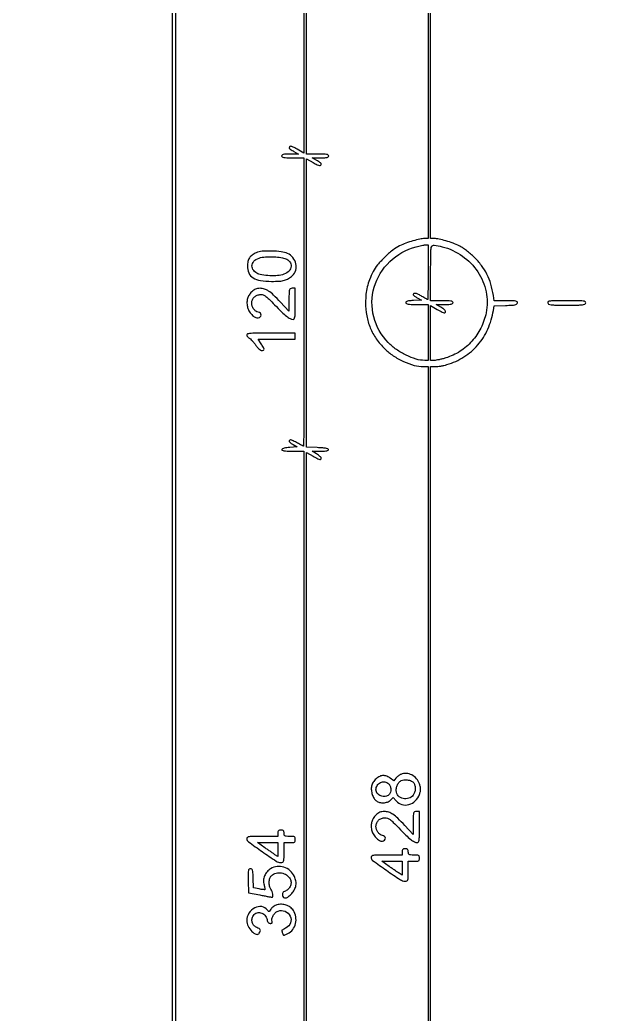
# Model space of a CAD drawing. Extents: x 0 to 836, y 5 to 589.
# Drawn here: x 58.3 to 98.1, y 242.5 to 310.1 of the extents above; entities that cross this region are included whole.
import ezdxf

# ---------------------------------------------------------------- set-up
doc = ezdxf.new("R2010")
doc.units = 0
doc.header["$MEASUREMENT"] = 0

msp = doc.modelspace()

# ---------------------------------------------------------------- linework, layer by layer
for points in [[(201.712326, 537.783562, -0.000001), (217.055896, 537.76491, -0.426088)], [(546.939, 229.3929, -0.000106), (546.943559, 250.949215, -0.000176), (546.957638, 269.095817, -0.000001), (546.976289, 285.583213, -0.415883)], [(836.0595, 588.6891), (420.497259, 588.710259, 0.000013), (261.145696, 588.714318, 0.000021), (126.989856, 588.708632), (4.934769, 588.698274, 0.19889), (4.878609, 588.675009, 0.198853), (4.855343, 588.618859), (4.83877, 516.273901, 0.000036), (4.826254, 436.744061, 0.000021), (4.8222, 342.282364), (4.8222, 95.946129), (4.469225, 95.920114, 0.031904), (4.160456, 95.877435, 0.315999), (4.075312, 95.787407, 0.415411), (4.137995, 95.703578, 0.035338), (4.43445, 95.6826), (4.8222, 95.6826), (4.8222, 50.2101), (4.8222, 4.7376), (420.462, 4.7376), (836.1018, 4.7376)], [(201.712326, 185.847562, -0.000001), (217.055896, 185.82891, -0.426088)], [(604.852986, 529.408162, -0.000002), (620.423836, 529.389509, -0.550615)], [(238.738155, 529.614638, -0.000002), (224.300981, 529.63329, -0.415836)], [(308.18842, 529.408162, -0.000002), (322.638019, 529.38951, -0.415836)], [(531.796111, 538.074638, -0.000002), (517.6951, 538.093291, -0.426056)], [(413.368417, 538.074638, -0.000002), (399.676779, 538.093291, -0.415815)], [(206.267293, 233.405114, -0.000001), (217.051222, 233.389599, -0.0589)], [(77.850638, 481.579418, -0.000002), (77.869294, 494.031443, -0.550517)], [(336.166934, 548.220763, -0.000002), (326.827688, 548.233536, -0.413812)], [(77.644162, 421.684687, -0.000002), (77.625507, 409.236574, -0.415775)], [(333.609652, 529.614638, -0.000003), (323.198363, 529.633296, -0.415688)], [(260.324089, 280.728444, -0.000002), (260.333986, 287.287743, -0.41377)], [(77.841889, 210.212758, -0.000002), (77.851786, 217.49274, -0.413814)], [(68.652554, 335.280239, -0.000012), (68.672972, 321.077246, -0.000309), (68.688474, 301.604946, -0.000063), (68.690329, 267.04413), (68.685458, 198.7677)], [(86.119331, 377.187861, -0.000057), (86.1228, 346.554849), (86.1228, 295.254), (85.886774, 295.254, 0.051988), (85.55477, 295.219386, 0.018085), (85.087424, 295.10307, 0.018261), (84.598021, 294.942725, 0.026508), (84.180533, 294.763187, 0.053117), (83.706858, 294.462725, 0.025109), (83.16292, 293.984098, 0.025026), (82.674476, 293.458668, 0.059), (82.381242, 293.0121, 0.021004), (82.131672, 292.454987, 0.034403), (81.973795, 291.962776, 0.035638), (81.888371, 291.466205, 0.024713), (81.860065, 290.8971, 0.044783), (81.940521, 289.997777, 0.05374), (82.18018, 289.183103, 0.053844), (82.587453, 288.439484, 0.045233), (83.165983, 287.751314, 0.048619), (83.742716, 287.28094, 0.039021), (84.442444, 286.890451, 0.040166), (85.163059, 286.626819, 0.067711), (85.799755, 286.5402), (86.1228, 286.5402), (86.1228, 255.296997), (86.1228, 224.053794)], [(86.292, 224.053794), (86.292, 255.296997), (86.292, 286.5402), (86.615045, 286.5402, 0.029941), (86.771094, 286.549553, 0.012767), (86.978175, 286.579847, 0.012579), (87.198011, 286.623484, 0.016148), (87.397595, 286.675169, 0.069467), (88.561131, 287.200929, 0.074898), (89.502858, 288.014689, 0.073315), (90.177911, 289.085984, 0.062686), (90.560628, 290.365218), (90.613092, 290.679337), (91.391429, 290.703618, 0.005792), (91.822389, 290.722062, 0.039049), (92.034191, 290.750273, 0.095791), (92.146604, 290.797996, 0.199932), (92.198086, 290.87595, 0.243752), (92.174951, 290.953712, 0.15484), (92.090015, 290.999694, 0.042959), (91.894256, 291.019948, 0.004308), (91.423939, 291.024), (90.621472, 291.024), (90.564617, 291.38355, 0.033067), (90.389446, 292.156219, 0.04404), (90.124504, 292.825221, 0.045225), (89.753032, 293.423715, 0.037873), (89.259173, 293.985, 0.017279), (89.009744, 294.212272, 0.013747), (88.725812, 294.440426, 0.013969), (88.450752, 294.637407, 0.033612), (88.234267, 294.763187, 0.026508), (87.816779, 294.942725, 0.018261), (87.327376, 295.10307, 0.018085), (86.86003, 295.219386, 0.051988), (86.528026, 295.254), (86.292, 295.254), (86.292, 346.554849, -0.000057), (86.295469, 377.187861, -0.000595)], [(77.6628, 348.291991), (77.6628, 301.078982), (77.204023, 301.341468, 0.013632), (76.998985, 301.451472, 0.036849), (76.846407, 301.514457, 0.055394), (76.739662, 301.536891, 0.285851), (76.687952, 301.511248, 0.078544), (76.658345, 301.440593, 0.25054), (76.670634, 301.392652, 0.068732), (76.734338, 301.339898, 0.002883), (76.986, 301.186078), (77.2821, 301.007432), (76.71105, 301.007116, 0.008923), (76.417685, 301.001718, 0.04577), (76.256378, 300.981003, 0.10575), (76.171116, 300.941909, 0.236826), (76.14, 300.8799, 0.273642), (76.177875, 300.815877, 0.084509), (76.28805, 300.777675, 0.035355), (76.497814, 300.7578, 0.005946), (76.9014, 300.753), (77.6628, 300.753), (77.6628, 290.9394, -0.000321), (77.660381, 287.176367, -0.000536), (77.652911, 284.008545, -0.000012), (77.643003, 281.139619, -0.413196), (77.629135, 281.1258, -0.118776), (77.605761, 281.131432, -0.002401), (77.497205, 281.187629, -0.005535), (77.37082, 281.25562, -0.003675), (77.227285, 281.336281, 0.011167), (77.078564, 281.416949, 0.013731), (76.93619, 281.485232, 0.012176), (76.814604, 281.535979, 0.090598), (76.75335, 281.547781, 0.192997), (76.671619, 281.515924, 0.340288), (76.660557, 281.448162, 0.109392), (76.750225, 281.34428, 0.035201), (76.92255, 281.233723), (77.1975, 281.0835), (76.696486, 281.0412, 0.017263), (76.49378, 281.017015, 0.029087), (76.326382, 280.981084, 0.030909), (76.202797, 280.938562, 0.218326), (76.160686, 280.89315, 0.394038), (76.184172, 280.842332, 0.06108), (76.301382, 280.810503, 0.029434), (76.518121, 280.792188, 0.006363), (76.89435, 280.7874), (77.6628, 280.7874), (77.6628, 251.466267), (77.6628, 222.145134)], [(77.832, 222.075), (77.832, 251.389623), (77.832, 280.704247), (78.28299, 280.449723, 0.005105), (78.615629, 280.266446, 0.05887), (78.754114, 280.211809, 0.273209), (78.818233, 280.229916, 0.194915), (78.846372, 280.30095, 0.175744), (78.826933, 280.353263, 0.030637), (78.752838, 280.430451, 0.030019), (78.650343, 280.514111, 0.022931), (78.529122, 280.593305), (78.2127, 280.77991), (78.7908, 280.783655, 0.009126), (79.067162, 280.790491, 0.039013), (79.230775, 280.81038, 0.08811), (79.315862, 280.843845, 0.348167), (79.333873, 280.89315, 0.245891), (79.282921, 280.942431, 0.029679), (79.12579, 280.978753, 0.024548), (78.893941, 281.006414, 0.009086), (78.565423, 281.023344), (77.832, 281.047787), (77.832, 290.86617), (77.832, 300.684552), (78.287824, 300.4273, 0.013839), (78.565463, 300.280588, 0.076968), (78.725798, 300.230143, 0.231469), (78.810485, 300.256687, 0.205869), (78.8472, 300.342079, 0.216432), (78.831162, 300.377394, 0.019681), (78.754008, 300.43964, 0.022693), (78.651487, 300.508897, 0.015755), (78.52995, 300.57804), (78.2127, 300.745522), (78.78375, 300.749261, 0.009031), (79.076142, 300.756458, 0.045588), (79.237852, 300.778223, 0.104163), (79.323625, 300.817817, 0.236978), (79.3548, 300.8799, 0.273642), (79.316925, 300.943923, 0.084509), (79.20675, 300.982125, 0.035355), (78.996986, 301.002, 0.005946), (78.5934, 301.0068), (77.832, 301.0068), (77.832, 348.221676)]]:
    msp.add_lwpolyline(points, format="xyb")
msp.add_lwpolyline([(68.949, 198.217013), (68.949, 355.27803)])
for points in [[(74.4057, 294.289347, 0.053672), (74.133215, 294.132271, 0.089458), (73.950864, 293.941253, 0.090403), (73.847922, 293.700081, 0.055837), (73.8135, 293.3928, 0.10406), (73.914234, 292.914023, 0.148393), (74.195381, 292.586518, 0.105117), (74.694865, 292.40004, 0.03681), (75.4632, 292.342875, 0.014948), (76.002793, 292.358644, 0.05366), (76.342203, 292.415623, 0.072223), (76.606755, 292.533048, 0.044209), (76.878955, 292.740102, 0.140323), (77.101323, 293.10011, 0.124029), (77.113562, 293.541981, 0.116908), (76.912111, 293.95704, 0.115538), (76.545034, 294.239653, 0.076424), (76.119918, 294.358915, 0.024439), (75.463338, 294.406332, 0.024038), (74.809857, 294.390094, 0.085905)], [(86.1228, 292.9698, -0.002214), (86.119639, 292.256125, -0.003692), (86.109881, 291.655328, -0.000549), (86.096794, 291.126117, -0.406671), (86.078819, 291.1086, -0.123338), (86.049757, 291.11588, -0.004527), (85.94934, 291.170728, -0.008014), (85.831363, 291.239064, -0.005516), (85.6998, 291.3201, 0.025038), (85.461898, 291.454121, 0.062172), (85.273696, 291.520437, 0.131175), (85.155765, 291.514978, 0.326866), (85.1076, 291.449173, 0.190299), (85.123736, 291.40831, 0.029092), (85.188367, 291.34683, 0.029066), (85.277255, 291.280075, 0.021498), (85.38255, 291.216523), (85.6575, 291.0663), (85.12875, 291.041113, 0.011248), (84.871463, 291.02305, 0.045136), (84.716506, 290.994404, 0.089857), (84.630138, 290.952444, 0.239244), (84.6, 290.893063, 0.284034), (84.637982, 290.831596, 0.076103), (84.75222, 290.794763, 0.033861), (84.964931, 290.775076, 0.006149), (85.3614, 290.7702), (86.1228, 290.7702), (86.1228, 288.8667), (86.1228, 286.9632), (85.884355, 286.9632, -0.074121), (85.302132, 287.049987, -0.03973), (84.624495, 287.317006, -0.038282), (83.957633, 287.708904, -0.046396), (83.403276, 288.176362, -0.133054), (82.414753, 289.931405, -0.133588), (82.449352, 291.94254, -0.131242), (83.502904, 293.685088, -0.126401), (85.299181, 294.700581, -0.008565), (85.482715, 294.746652, -0.008539), (85.667908, 294.786461, -0.008416), (85.830781, 294.815733, -0.03295), (85.93245, 294.825432), (86.1228, 294.831)], [(87.079347, 294.704805, -0.090532), (88.452015, 294.066316, -0.092271), (89.499931, 292.987408, -0.095137), (90.06752, 291.63401, -0.103608), (90.068829, 290.208931, -0.063183), (89.709406, 289.165585, -0.067818), (89.106948, 288.272355, -0.068615), (88.294459, 287.581077, -0.067154), (87.319439, 287.129365, -0.011418), (87.09563, 287.065757, -0.01121), (86.867779, 287.012011, -0.011153), (86.66603, 286.973854, -0.041178), (86.536889, 286.9632), (86.292, 286.9632), (86.292, 288.830609), (86.292, 290.698018), (86.746448, 290.438009, 0.004639), (87.084591, 290.248686, 0.060119), (87.218398, 290.195081, 0.289671), (87.280054, 290.214354, 0.17782), (87.3072, 290.288271, 0.174943), (87.28769, 290.342325, 0.032609), (87.214008, 290.420167, 0.031428), (87.111422, 290.503943, 0.024173), (86.98995, 290.582428), (86.6727, 290.766313), (87.24375, 290.768257, 0.008975), (87.536652, 290.774512, 0.045684), (87.698151, 290.795725, 0.104993), (87.783656, 290.835056, 0.2369), (87.8148, 290.8971, 0.273642), (87.776925, 290.961123, 0.084509), (87.66675, 290.999325, 0.035355), (87.456986, 291.0192, 0.005946), (87.0534, 291.024), (86.292, 291.024), (86.292, 292.9275, -0.002239), (86.29866, 294.414892, -0.102371), (86.363031, 294.712539, -0.334452), (86.541036, 294.811702, -0.029397)], [(76.498324, 293.846687, -0.152341), (76.746814, 293.602915, -0.193791), (76.781703, 293.286397, -0.158165), (76.581344, 292.985061, -0.101891), (76.203676, 292.794546, -0.056119), (75.756066, 292.725981, -0.030501), (75.19912, 292.737736, -0.02923), (74.67802, 292.811453, -0.110494), (74.378963, 292.944669, -0.135251), (74.151103, 293.236596, -0.203488), (74.153525, 293.555052, -0.162529), (74.397882, 293.827368, -0.086537), (74.8287, 293.981985, -0.038102), (75.253301, 294.022771, -0.025119), (75.743837, 294.00774, -0.02485), (76.19987, 293.947865, -0.073437)], [(74.107425, 291.62704, 0.051153), (73.927516, 291.406004, 0.072988), (73.820998, 291.176927, 0.071635), (73.783622, 290.923632, 0.047266), (73.810411, 290.630015, 0.082624), (73.913385, 290.348195, 0.062291), (74.11054, 290.083181, 0.06701), (74.344186, 289.896953, 0.171701), (74.553199, 289.854794, 0.154891), (74.693699, 289.922384, 0.205775), (74.749484, 290.051021, 0.206634), (74.694477, 290.179604, 0.155718), (74.554494, 290.247236, -0.120035), (74.386641, 290.314289, -0.083756), (74.241952, 290.45918, -0.077229), (74.143489, 290.656217, -0.077472), (74.1096, 290.873624, -0.10504), (74.156302, 291.093479, -0.10037), (74.288721, 291.279476, -0.097017), (74.487517, 291.403725, -0.091225), (74.72295, 291.447354, -0.091469), (74.897218, 291.415436, -0.068605), (75.068692, 291.321633, -0.035955), (75.289973, 291.131649, -0.006703), (75.665152, 290.749404, 0.00777), (76.144629, 290.262974, 0.027056), (76.475318, 289.971203, 0.042437), (76.724658, 289.806401, 0.124499), (76.92255, 289.755557, 0.266285), (77.002322, 289.800886, 0.098923), (77.0465, 289.927233, 0.031549), (77.06655, 290.190222, 0.003254), (77.0706, 290.8125), (77.0706, 291.87), (76.8591, 291.87, 0.107498), (76.736343, 291.843299, 0.221958), (76.674059, 291.77019, 0.062393), (76.649931, 291.603975, 0.003589), (76.643549, 291.08745), (76.639497, 290.3049), (76.065693, 290.924069, 0.011982), (75.591865, 291.411399, 0.044714), (75.261388, 291.682, 0.070874), (74.976818, 291.821304, 0.078159), (74.674142, 291.869443, 0.038885), (74.505898, 291.85663, 0.062693), (74.367932, 291.817113, 0.060899), (74.241328, 291.743641, 0.034494)], [(94.260505, 290.87595, 0.251426), (94.326644, 290.794644, 0.070478), (94.490554, 290.751998, 0.025711), (94.810703, 290.731994, 0.002748), (95.5557, 290.7279, 0.002748), (96.300697, 290.731994, 0.025711), (96.620846, 290.751998, 0.070478), (96.784756, 290.794644, 0.251426), (96.850895, 290.87595, 0.330993), (96.811851, 290.956976, 0.092428), (96.668788, 291.00094, 0.026158), (96.354003, 291.020326, 0.002301), (95.5557, 291.024, 0.002301), (94.757397, 291.020326, 0.026158), (94.442612, 291.00094, 0.092428), (94.299549, 290.956976, 0.330993)], [(73.7712, 288.700477, 0.110466), (73.783263, 288.646542, 0.05568), (73.819965, 288.586857, 0.051341), (73.873712, 288.53089, 0.052961), (73.937209, 288.487708, -0.067746), (74.018038, 288.429184, -0.017359), (74.131137, 288.313503, -0.017357), (74.252141, 288.171202, -0.016837), (74.364273, 288.019431, 0.023326), (74.482564, 287.863596, 0.036879), (74.599244, 287.743181, 0.043967), (74.705708, 287.66399, 0.138798), (74.790464, 287.64, 0.101146), (74.906399, 287.663695, 0.326928), (74.944212, 287.727407, 0.112736), (74.903982, 287.848464, 0.012718), (74.74665, 288.093494), (74.537699, 288.4014), (75.80415, 288.4014), (77.0706, 288.4014), (77.0706, 288.6129), (77.0706, 288.8244), (75.4209, 288.8244, 0.002317), (74.513688, 288.820197, 0.016429), (74.073904, 288.801661, 0.029197), (73.827361, 288.768587, 0.359108)], [(84.2616, 258.785489, 0.040601), (84.170562, 258.739459, 0.025244), (84.071717, 258.67187, 0.025261), (83.980341, 258.594788, 0.041172), (83.912189, 258.519734), (83.774278, 258.340169), (83.54123, 258.523485, 0.041994), (83.434707, 258.593668, 0.031509), (83.307344, 258.652951, 0.032216), (83.179453, 258.693669, 0.061032), (83.072282, 258.7068, 0.115061), (82.82508, 258.64915, 0.06786), (82.572523, 258.478678, 0.066547), (82.369517, 258.241848, 0.097887), (82.267996, 257.988114, 0.070335), (82.255378, 257.707933, 0.054064), (82.317326, 257.407667, 0.056256), (82.436577, 257.143383, 0.106277), (82.594898, 256.972762, 0.09583), (82.818462, 256.872942, 0.070962), (83.088783, 256.849317, 0.07178), (83.351663, 256.90201, 0.103631), (83.553426, 257.025065), (83.744457, 257.204529), (83.939711, 256.977533, 0.147366), (84.332431, 256.727026, 0.137488), (84.809935, 256.726111, 0.126484), (85.24825, 256.978811, 0.115756), (85.527991, 257.419408, 0.020624), (85.591349, 257.62869, 0.063266), (85.609983, 257.775365, 0.063773), (85.591281, 257.921399, 0.0212), (85.527991, 258.128086, 0.090468), (85.321312, 258.489075, 0.0982), (85.005482, 258.741663, 0.103829), (84.63235, 258.845697, 0.113473)], [(83.430089, 258.143788, -0.118575), (83.537543, 257.986447, -0.083649), (83.579464, 257.775565, -0.083894), (83.549952, 257.563191, -0.12056), (83.451857, 257.401543, -0.162803), (83.205376, 257.278617, -0.124244), (82.90368, 257.311135, -0.128391), (82.660581, 257.481032, -0.178211), (82.5696, 257.728188, -0.135448), (82.651598, 258.025328, -0.146623), (82.872656, 258.227625, -0.151685), (83.162409, 258.27108, -0.146881)], [(85.072949, 258.277452, -0.123536), (85.183204, 258.126946, -0.07207), (85.237236, 257.908546, -0.067321), (85.228581, 257.666891, -0.076904), (85.155055, 257.447769, -0.161215), (84.892029, 257.19074, -0.139327), (84.510498, 257.122371, -0.141499), (84.154348, 257.264906, -0.167303), (83.95726, 257.567412, -0.094967), (83.944997, 257.784068, -0.066413), (84.009339, 258.020728, -0.067639), (84.131353, 258.227471, -0.109922), (84.288772, 258.355708, -0.091528), (84.466435, 258.407197, -0.049791), (84.69439, 258.407205, -0.049978), (84.915817, 258.362472, -0.098697)], [(82.567425, 256.01044, 0.051153), (82.387516, 255.789404, 0.072988), (82.280998, 255.560327, 0.071635), (82.243622, 255.307032, 0.047266), (82.270411, 255.013415, 0.082624), (82.373385, 254.731595, 0.062291), (82.57054, 254.466581, 0.06701), (82.804186, 254.280353, 0.171701), (83.013199, 254.238194, 0.154891), (83.153699, 254.305784, 0.205775), (83.209484, 254.434421, 0.206634), (83.154477, 254.563004, 0.155718), (83.014494, 254.630636, -0.120035), (82.846641, 254.697689, -0.083756), (82.701952, 254.84258, -0.077229), (82.603489, 255.039617, -0.077472), (82.5696, 255.257024, -0.10504), (82.616302, 255.476879, -0.10037), (82.748721, 255.662876, -0.097017), (82.947517, 255.787125, -0.091225), (83.18295, 255.830754, -0.091469), (83.357218, 255.798836, -0.068605), (83.528692, 255.705033, -0.035955), (83.749973, 255.515049, -0.006703), (84.125152, 255.132804, 0.00777), (84.604629, 254.646374, 0.027056), (84.935318, 254.354603, 0.042437), (85.184658, 254.189801, 0.124499), (85.38255, 254.138957, 0.266285), (85.462322, 254.184286, 0.098923), (85.5065, 254.310633, 0.031549), (85.52655, 254.573622, 0.003254), (85.5306, 255.1959), (85.5306, 256.2534), (85.3191, 256.2534, 0.107498), (85.196343, 256.226699, 0.221958), (85.134059, 256.15359, 0.062393), (85.109931, 255.987375, 0.003589), (85.103549, 255.47085), (85.099497, 254.6883), (84.525693, 255.307469, 0.011982), (84.051865, 255.794799, 0.044714), (83.721388, 256.0654, 0.070874), (83.436818, 256.204704, 0.078159), (83.134142, 256.252843, 0.038885), (82.965898, 256.24003, 0.062693), (82.827932, 256.200513, 0.060899), (82.701328, 256.127041, 0.034494)], [(75.8862, 254.7729), (75.8862, 254.5614), (74.8287, 254.5614, 0.003205), (74.202106, 254.557384, 0.032111), (73.941121, 254.537243, 0.102973), (73.816588, 254.492287, 0.260443), (73.7712, 254.411061, 0.239123), (73.878413, 254.199699, 0.005433), (74.825529, 253.522012, 0.007285), (75.768225, 252.883103, 0.146296), (76.097007, 252.7848, 0.092874), (76.220101, 252.807863, 0.227966), (76.281419, 252.873409, 0.071609), (76.305258, 253.020339, 0.004467), (76.3092, 253.4616), (76.3092, 254.1384), (76.6899, 254.1384, 0.012699), (76.916618, 254.144159, 0.114574), (77.01138, 254.1713, 0.210352), (77.056589, 254.230888, 0.058662), (77.0706, 254.3499, 0.058662), (77.056589, 254.468912, 0.210352), (77.01138, 254.5285, 0.114574), (76.916618, 254.555641, 0.012699), (76.6899, 254.5614, -0.012699), (76.463182, 254.567159, -0.114574), (76.36842, 254.5943, -0.210352), (76.323211, 254.653888, -0.058662), (76.3092, 254.7729, 0.045527), (76.299408, 254.880216, 0.152009), (76.2669, 254.9421, 0.152009), (76.205016, 254.974608, 0.045527), (76.0977, 254.9844, 0.045527), (75.990384, 254.974608, 0.152009), (75.9285, 254.9421, 0.152009), (75.895992, 254.880216, 0.045527)], [(75.8862, 253.66337), (75.8862, 253.18834), (75.689747, 253.317061, -0.00452), (75.582983, 253.388403, -0.001063), (75.405781, 253.509698, -0.001095), (75.202601, 253.650066, -0.001077), (74.998922, 253.792091), (74.50455, 254.1384), (75.195375, 254.1384), (75.8862, 254.1384)], [(84.3462, 253.5039), (84.3462, 253.2924), (83.2887, 253.2924, 0.003205), (82.662106, 253.288384, 0.032111), (82.401121, 253.268243, 0.102973), (82.276588, 253.223287, 0.260443), (82.2312, 253.142061, 0.239123), (82.338413, 252.930699, 0.005433), (83.285529, 252.253012, 0.007285), (84.228225, 251.614103, 0.146296), (84.557007, 251.5158, 0.092874), (84.680101, 251.538863, 0.227966), (84.741419, 251.604409, 0.071609), (84.765258, 251.751339, 0.004467), (84.7692, 252.1926), (84.7692, 252.8694), (85.1499, 252.8694, 0.012699), (85.376618, 252.875159, 0.114574), (85.47138, 252.9023, 0.210352), (85.516589, 252.961888, 0.058662), (85.5306, 253.0809, 0.058662), (85.516589, 253.199912, 0.210352), (85.47138, 253.2595, 0.114574), (85.376618, 253.286641, 0.012699), (85.1499, 253.2924, -0.012699), (84.923182, 253.298159, -0.114574), (84.82842, 253.3253, -0.210352), (84.783211, 253.384888, -0.058662), (84.7692, 253.5039, 0.045527), (84.759408, 253.611216, 0.152009), (84.7269, 253.6731, 0.152009), (84.665016, 253.705608, 0.045527), (84.5577, 253.7154, 0.045527), (84.450384, 253.705608, 0.152009), (84.3885, 253.6731, 0.152009), (84.355992, 253.611216, 0.045527)], [(75.394659, 252.359631, 0.079523), (75.150023, 252.150962, 0.078668), (74.981654, 251.875634, 0.080923), (74.909747, 251.568994, 0.091914), (74.944188, 251.269433, -0.012082), (74.976556, 251.154106, -0.018033), (74.998734, 251.051758, -0.01327), (75.011471, 250.967931, -0.231417), (75.002767, 250.942567, -0.216002), (74.976278, 250.932599, -0.008856), (74.872357, 250.94127, -0.014053), (74.746678, 250.957582, -0.009359), (74.603665, 250.982999), (74.2365, 251.055367), (74.211791, 251.708584, 0.006102), (74.192589, 252.092228, 0.056473), (74.163685, 252.255661, 0.165684), (74.109374, 252.332342, 0.157831), (74.018378, 252.3618, 0.181067), (73.927071, 252.327614, 0.171565), (73.878126, 252.241023, 0.047291), (73.862754, 252.049607, 0.003796), (73.873886, 251.5429), (73.8981, 250.724001), (74.6595, 250.575133, 0.000857), (74.955862, 250.517717, 0.001269), (75.215877, 250.468488, 0.000558), (75.438162, 250.427244, 0.025411), (75.48435, 250.421133, 0.400194), (75.540575, 250.466658, 0.06277), (75.541116, 250.623367, 0.052559), (75.497526, 250.812131, 0.079063), (75.418209, 250.96092, -0.10785), (75.321279, 251.17078, -0.063851), (75.296305, 251.446606, -0.065197), (75.341074, 251.71147, -0.13521), (75.452707, 251.887004, -0.121658), (75.763321, 252.054056, -0.104678), (76.134628, 252.069926, -0.104318), (76.48155, 251.933862, -0.119991), (76.723565, 251.674236, -0.119167), (76.787735, 251.446151, -0.10244), (76.74619, 251.199897, -0.099002), (76.608026, 250.983706, -0.103384), (76.399231, 250.84125, 0.036707), (76.282381, 250.782469, 0.117073), (76.220259, 250.721924, 0.134297), (76.196651, 250.645107, 0.05507), (76.205315, 250.535468, 0.175546), (76.2828, 250.405152, 0.22937), (76.415787, 250.373189, 0.113901), (76.604956, 250.462684, 0.037311), (76.833415, 250.672676, 0.067438), (77.021356, 250.936918, 0.081923), (77.116851, 251.225005, 0.082781), (77.114267, 251.52607, 0.070621), (77.015875, 251.828255, 0.094776), (76.717082, 252.225591, 0.105465), (76.30291, 252.466531, 0.109113), (75.838059, 252.512873, 0.107792)], [(84.3462, 252.39437), (84.3462, 251.91934), (84.149747, 252.048061, -0.00452), (84.042983, 252.119403, -0.001063), (83.865781, 252.240698, -0.001095), (83.662601, 252.381066, -0.001077), (83.458922, 252.523091), (82.96455, 252.8694), (83.655375, 252.8694), (84.3462, 252.8694)], [(75.82319, 249.897589, 0.048999), (75.707922, 249.852069, 0.03454), (75.588563, 249.78002, 0.035001), (75.482978, 249.69427, 0.05974), (75.40994, 249.607447, -0.011552), (75.318982, 249.475386, -0.189773), (75.274661, 249.447011, -0.271529), (75.23166, 249.462024, -0.023408), (75.157674, 249.557785, 0.211093), (74.791413, 249.779181, 0.153403), (74.316569, 249.69434, 0.129568), (73.91794, 249.331131, 0.144874), (73.771516, 248.833951, 0.118743), (73.861888, 248.460969, 0.075627), (74.124431, 248.097121, 0.104789), (74.419289, 247.90142, 0.360451), (74.621963, 247.96741, 0.058537), (74.687289, 248.103626, 0.187349), (74.683314, 248.202502, 0.160649), (74.611791, 248.28256, 0.040558), (74.451818, 248.358263, -0.107945), (74.26998, 248.476356, -0.108648), (74.15446, 248.659264, -0.103734), (74.123182, 248.881004, -0.090479), (74.180586, 249.108605, -0.175419), (74.39492, 249.327517, -0.166765), (74.70488, 249.364317, -0.150308), (74.99609, 249.20116, -0.142024), (75.153264, 248.89893, 0.036534), (75.186634, 248.778558, 0.090483), (75.232254, 248.699604, 0.120338), (75.293668, 248.655122, 0.097136), (75.37383, 248.6394, 0.049538), (75.447226, 248.64669, 0.157244), (75.489754, 248.670474, 0.197701), (75.504769, 248.710538, 0.083848), (75.493211, 248.767819, -0.147101), (75.479472, 248.952388, -0.075242), (75.563791, 249.171074, -0.072203), (75.714837, 249.364747, -0.107624), (75.897355, 249.476612, -0.182238), (76.377362, 249.464565, -0.185988), (76.724915, 249.138582, -0.197143), (76.752647, 248.679598, -0.195315), (76.450205, 248.33107, 0.002093), (76.34589, 248.277492, 0.003032), (76.25425, 248.22923, 0.001553), (76.176959, 248.187615, 0.050235), (76.159333, 248.175623, 0.2614), (76.153338, 248.159778, 0.016535), (76.162721, 248.109013, 0.020895), (76.179203, 248.046457, 0.013728), (76.20312, 247.975909, 0.039093), (76.251935, 247.870159, 0.24682), (76.300085, 247.838872, 0.130591), (76.373155, 247.851223, 0.008927), (76.564488, 247.942477, 0.116211), (76.898677, 248.220699, 0.103036), (77.091717, 248.630954, 0.100295), (77.107705, 249.093776, 0.104035), (76.941189, 249.519659, 0.088767), (76.735598, 249.737225, 0.077816), (76.458068, 249.882168, 0.07552), (76.141591, 249.938198, 0.075811)]]:
    msp.add_lwpolyline(points, format="xyb", close=True)

doc.saveas('drawing.dxf')
